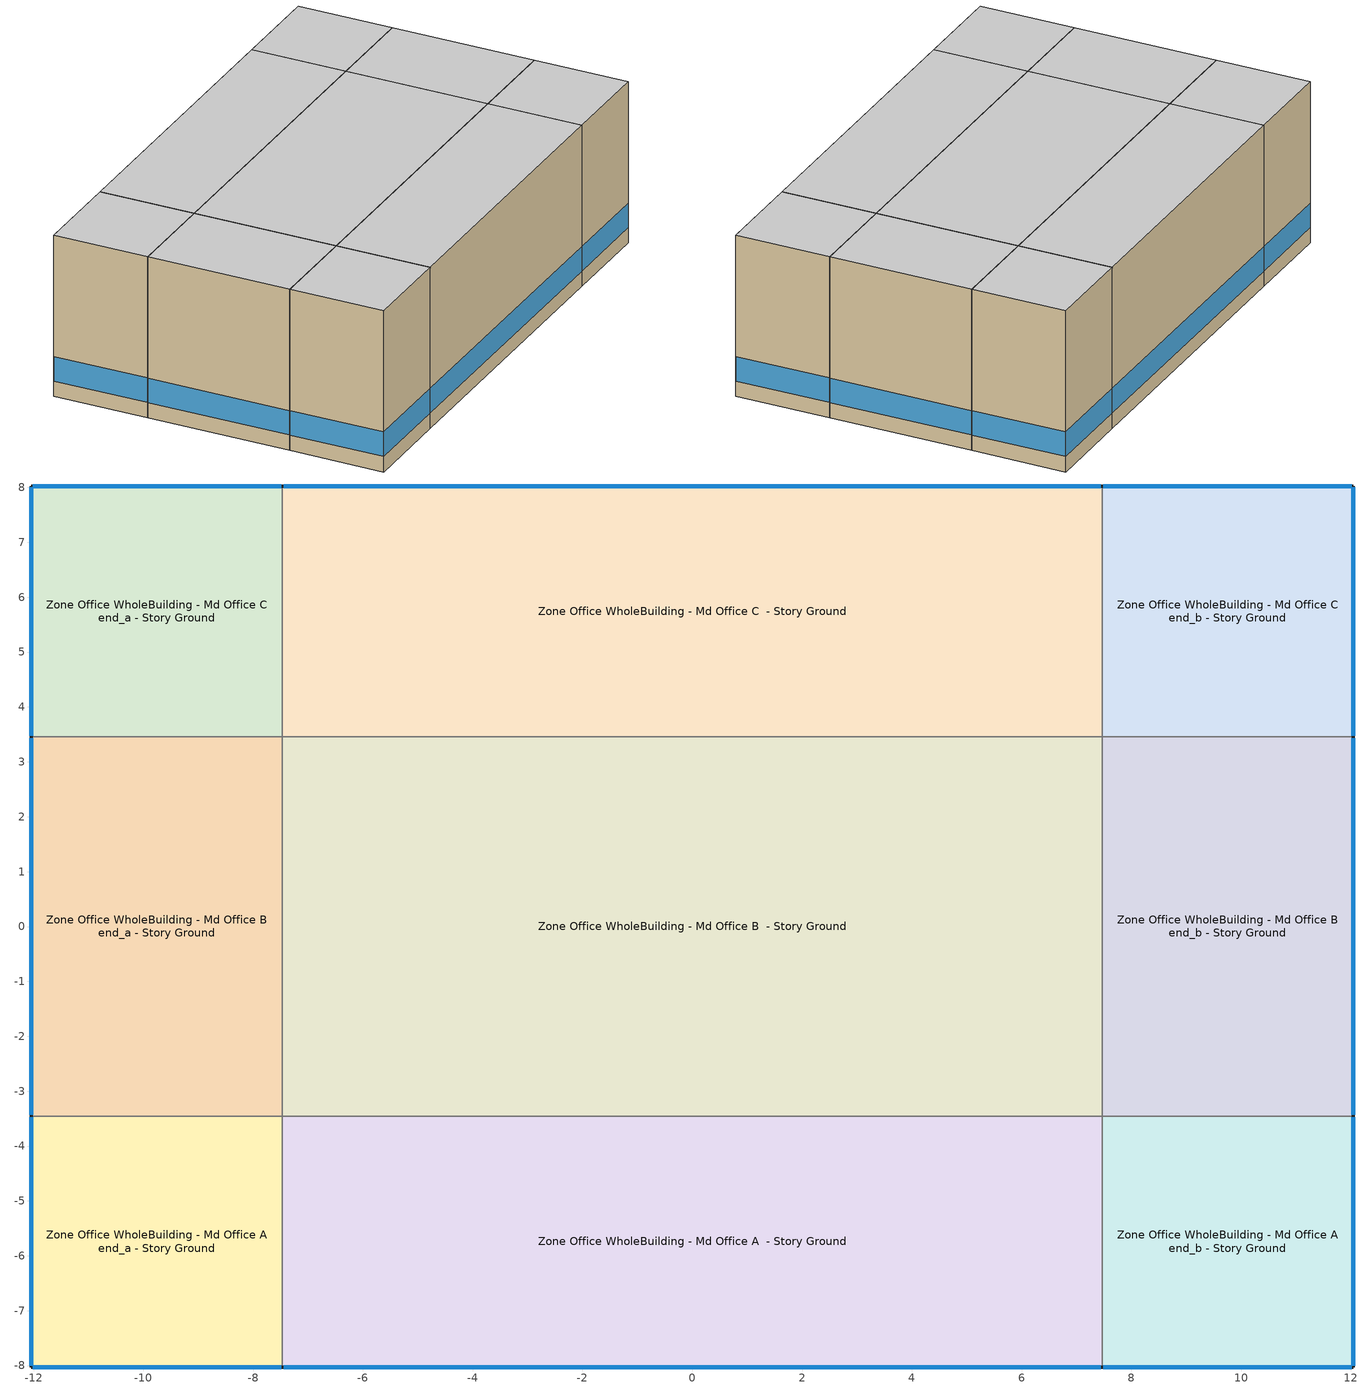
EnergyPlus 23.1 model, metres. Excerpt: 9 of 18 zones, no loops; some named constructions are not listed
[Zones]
Zone Office WholeBuilding - Md Office A  - Story Ground
 floor ground (Foundation F 075 Perim 1493 Area 6827): -7.47,-8.03 -7.47,-3.45 7.47,-3.45 7.47,-8.03 z0
 wall outside (Typical Insulated Exterior Mass Wall R-20.83): -7.47,-8.03 7.47,-8.03 z0:7.92
 wall to Zone Office WholeBuilding - Md Office A end_a - Story Ground (Typical Interior Wall): -7.47,-3.45 -7.47,-8.03 z0:7.92
 wall to Zone Office WholeBuilding - Md Office B  - Story Ground (Typical Interior Wall): 7.47,-3.45 -7.47,-3.45 z0:7.92
 wall to Zone Office WholeBuilding - Md Office A end_b - Story Ground (Typical Interior Wall): 7.47,-8.03 7.47,-3.45 z0:7.92
 window (U 0.68 SHGC 0.45 Simple Glazing Window U-0.68 SHGC 0.45): -7.44,-8.03 7.44,-8.03 z0.76:1.95
 ceiling to Zone Office WholeBuilding - Md Office A  - Story Top (Typical Interior Ceiling): 7.47,-8.03 7.47,-3.45 -7.47,-3.45 -7.47,-8.03 z7.92
Zone Office WholeBuilding - Md Office A end_a - Story Ground
 floor ground (Foundation F 075 Perim 914 Area 209): -12.04,-8.03 -12.04,-3.45 -7.47,-3.45 -7.47,-8.03 z0
 wall outside (Typical Insulated Exterior Mass Wall R-20.83): -12.04,-3.45 -12.04,-8.03 -7.47,-8.03 z0:7.92
 wall to Zone Office WholeBuilding - Md Office B end_a - Story Ground (Typical Interior Wall): -7.47,-3.45 -12.04,-3.45 z0:7.92
 window (U 0.68 SHGC 0.45 Simple Glazing Window U-0.68 SHGC 0.45): -12.04,-3.48 -12.04,-8 / -12.01,-8.03 -7.49,-8.03 z0.76:1.96
 ceiling to Zone Office WholeBuilding - Md Office A end_a - Story Top (Typical Interior Ceiling): -7.47,-8.03 -7.47,-3.45 -12.04,-3.45 -12.04,-8.03 z7.92
Zone Office WholeBuilding - Md Office A end_b - Story Ground
 floor ground (Foundation F 075 Perim 914 Area 209): 7.47,-8.03 7.47,-3.45 12.04,-3.45 12.04,-8.03 z0
 wall outside (Typical Insulated Exterior Mass Wall R-20.83): 7.47,-8.03 12.04,-8.03 12.04,-3.45 z0:7.92
 wall to Zone Office WholeBuilding - Md Office B end_b - Story Ground (Typical Interior Wall): 12.04,-3.45 7.47,-3.45 z0:7.92
 window (U 0.68 SHGC 0.45 Simple Glazing Window U-0.68 SHGC 0.45): 12.04,-8 12.04,-3.48 / 7.49,-8.03 12.01,-8.03 z0.76:1.96
 ceiling to Zone Office WholeBuilding - Md Office A end_b - Story Top (Typical Interior Ceiling): 12.04,-8.03 12.04,-3.45 7.47,-3.45 7.47,-8.03 z7.92
Zone Office WholeBuilding - Md Office B  - Story Ground
 floor ground (Foundation F 075 Perim 0 Area 10315): -7.47,-3.45 -7.47,3.45 7.47,3.45 7.47,-3.45 z0
 wall to Zone Office WholeBuilding - Md Office B end_a - Story Ground (Typical Interior Wall): -7.47,3.45 -7.47,-3.45 z0:7.92
 wall to Zone Office WholeBuilding - Md Office C  - Story Ground (Typical Interior Wall): 7.47,3.45 -7.47,3.45 z0:7.92
 wall to Zone Office WholeBuilding - Md Office B end_b - Story Ground (Typical Interior Wall): 7.47,-3.45 7.47,3.45 z0:7.92
 ceiling to Zone Office WholeBuilding - Md Office B  - Story Top (Typical Interior Ceiling): 7.47,-3.45 7.47,3.45 -7.47,3.45 -7.47,-3.45 z7.92
Zone Office WholeBuilding - Md Office B end_a - Story Ground
 floor ground (Foundation F 075 Perim 691 Area 3158): -12.04,-3.45 -12.04,3.45 -7.47,3.45 -7.47,-3.45 z0
 wall outside (Typical Insulated Exterior Mass Wall R-20.83): -12.04,3.45 -12.04,-3.45 z0:7.92
 wall to Zone Office WholeBuilding - Md Office C end_a - Story Ground (Typical Interior Wall): -7.47,3.45 -12.04,3.45 z0:7.92
 window (U 0.68 SHGC 0.45 Simple Glazing Window U-0.68 SHGC 0.45): -12.04,3.43 -12.04,-3.43 z0.76:1.96
 ceiling to Zone Office WholeBuilding - Md Office B end_a - Story Top (Typical Interior Ceiling): -7.47,-3.45 -7.47,3.45 -12.04,3.45 -12.04,-3.45 z7.92
Zone Office WholeBuilding - Md Office B end_b - Story Ground
 floor ground (Foundation F 075 Perim 691 Area 3158): 7.47,-3.45 7.47,3.45 12.04,3.45 12.04,-3.45 z0
 wall outside (Typical Insulated Exterior Mass Wall R-20.83): 12.04,-3.45 12.04,3.45 z0:7.92
 wall to Zone Office WholeBuilding - Md Office C end_b - Story Ground (Typical Interior Wall): 12.04,3.45 7.47,3.45 z0:7.92
 window (U 0.68 SHGC 0.45 Simple Glazing Window U-0.68 SHGC 0.45): 12.04,-3.43 12.04,3.43 z0.76:1.96
 ceiling to Zone Office WholeBuilding - Md Office B end_b - Story Top (Typical Interior Ceiling): 12.04,-3.45 12.04,3.45 7.47,3.45 7.47,-3.45 z7.92
Zone Office WholeBuilding - Md Office C  - Story Ground
 floor ground (Foundation F 075 Perim 1493 Area 6827): -7.47,3.45 -7.47,8.03 7.47,8.03 7.47,3.45 z0
 wall outside (Typical Insulated Exterior Mass Wall R-20.83): 7.47,8.03 -7.47,8.03 z0:7.92
 wall to Zone Office WholeBuilding - Md Office C end_a - Story Ground (Typical Interior Wall): -7.47,8.03 -7.47,3.45 z0:7.92
 wall to Zone Office WholeBuilding - Md Office C end_b - Story Ground (Typical Interior Wall): 7.47,3.45 7.47,8.03 z0:7.92
 window (U 0.68 SHGC 0.45 Simple Glazing Window U-0.68 SHGC 0.45): 7.44,8.03 -7.44,8.03 z0.76:1.95
 ceiling to Zone Office WholeBuilding - Md Office C  - Story Top (Typical Interior Ceiling): 7.47,3.45 7.47,8.03 -7.47,8.03 -7.47,3.45 z7.92
Zone Office WholeBuilding - Md Office C end_a - Story Ground
 floor ground (Foundation F 075 Perim 914 Area 209): -12.04,3.45 -12.04,8.03 -7.47,8.03 -7.47,3.45 z0
 wall outside (Typical Insulated Exterior Mass Wall R-20.83): -7.47,8.03 -12.04,8.03 -12.04,3.45 z0:7.92
 window (U 0.68 SHGC 0.45 Simple Glazing Window U-0.68 SHGC 0.45): -12.04,8 -12.04,3.48 / -7.49,8.03 -12.01,8.03 z0.76:1.96
 ceiling to Zone Office WholeBuilding - Md Office C end_a - Story Top (Typical Interior Ceiling): -7.47,3.45 -7.47,8.03 -12.04,8.03 -12.04,3.45 z7.92
Zone Office WholeBuilding - Md Office C end_b - Story Ground
 floor ground (Foundation F 075 Perim 914 Area 209): 7.47,3.45 7.47,8.03 12.04,8.03 12.04,3.45 z0
 wall outside (Typical Insulated Exterior Mass Wall R-20.83): 12.04,3.45 12.04,8.03 7.47,8.03 z0:7.92
 window (U 0.68 SHGC 0.45 Simple Glazing Window U-0.68 SHGC 0.45): 12.01,8.03 7.49,8.03 / 12.04,3.48 12.04,8 z0.76:1.96
 ceiling to Zone Office WholeBuilding - Md Office C end_b - Story Top (Typical Interior Ceiling): 12.04,3.45 12.04,8.03 7.47,8.03 7.47,3.45 z7.92
[Material]
100mm Normalweight concrete floor: Roughness=MediumSmooth; Thickness {m}=0.1016; Conductivity {W/m-K}=2.31; Density {kg/m3}=2322; Specific Heat {J/kg-K}=832; Thermal Absorptance=0.9; Solar Absorptance=0.7; Visible Absorptance=0.7
[Material:NoMass]
CP02 CARPET PAD: Roughness=VeryRough; Thermal Resistance {m2-K/W}=0.21648; Thermal Absorptance=0.9; Solar Absorptance=0.7; Visible Absorptance=0.8
[Construction]
Typical Interior Ceiling: CP02 CARPET PAD, 100mm Normalweight concrete floor
[Schedule:Day:Interval]
OfficeMedium BLDG_LIGHT_SCH_2013 Sun Day: Average, 06:00, 0.05, 18:00, 0.0431163, 24:00, 0.05
Schedule Day 6: Average, 00:10, 0.316186, 00:20, 0.287442, 00:30, 0.258698, 01:00, 0.258698, 01:10, 0.251512, 01:20, 0.244326, 01:30, 0.23714, 01:40, 0.229953, 01:50, 0.222767, 02:00, 0.215581, 02:10, 0.208395, 02:20, 0.201209, 02:30, 0.194023, 02:40, 0.186837, 02:50, 0.179651, 03:00, 0.172465, 03:30, 0.172465, 03:40, 0.158093, 03:50, 0.143721, 04:00, 0.129349, 04:10, 0.114977, 04:20, 0.100605, 04:30, 0.0862326, 04:40, 0.0790465, 04:50, 0.0718605, 05:00, 0.0646744, 05:10, 0.0574884, 05:20, 0.0503023, 05:30, 0.0431163, 05:40, 0.0442636, 05:50, 0.0454109, 06:00, 0.0465581, 06:10, 0.0477054, 06:20, 0.0488527, 06:30, 0.05, 20:30, 0.05, 20:40, 0.0583333, 20:50, 0.0666667, 21:00, 0.075, 21:10, 0.0833333, 21:20, 0.0916667, 21:30, 0.1, 21:40, 0.212682, 21:50, 0.325364, 22:00, 0.438047, 22:10, 0.550729, 22:20, 0.663411, 22:30, 0.776093, 22:40, 0.718605, 22:50, 0.661116, 23:00, 0.603628, 23:10, 0.54614, 23:20, 0.488651, 23:30, 0.431163, 23:40, 0.402419, 23:50, 0.373674, 24:00, 0.34493
OfficeMedium BLDG_LIGHT_SCH_2013 Sat Day: Average, 05:00, 0.05, 05:10, 0.0530194, 05:20, 0.0560388, 05:30, 0.0590581, 05:40, 0.0620775, 05:50, 0.0650969, 06:00, 0.0681163, 06:10, 0.0711357, 06:20, 0.074155, 06:30, 0.0771744, 06:40, 0.0801938, 06:50, 0.0832132, 07:00, 0.0862326, 07:10, 0.100605, 07:20, 0.114977, 07:30, 0.129349, 07:40, 0.143721, 07:50, 0.158093, 08:00, 0.172465, 08:10, 0.186837, 08:20, 0.201209, 08:30, 0.215581, 08:39, 0.229953, 08:49, 0.244326, 08:59, 0.258698, 09:00, 0.258698, 10:00, 0.258698, 10:09, 0.253308, 10:19, 0.247919, 10:29, 0.242529, 10:39, 0.23714, 10:49, 0.23175, 10:59, 0.22636, 11:09, 0.220971, 11:19, 0.215581, 11:29, 0.210192, 11:39, 0.204802, 11:49, 0.199413, 11:59, 0.194023, 12:09, 0.188634, 12:19, 0.183244, 12:29, 0.177855, 12:39, 0.172465, 12:49, 0.167076, 12:59, 0.161686, 13:09, 0.156297, 13:19, 0.150907, 13:29, 0.145517, 13:39, 0.140128, 13:49, 0.134738, 13:59, 0.129349, 14:00, 0.129349, 16:00, 0.129349, 16:10, 0.122163, 16:20, 0.114977, 16:30, 0.107791, 16:40, 0.100605, 16:50, 0.0934186, 17:00, 0.0862326, 17:10, 0.0790465, 17:20, 0.0718605, 17:30, 0.0646744, 17:40, 0.0574884, 17:50, 0.0503023, 18:00, 0.0431163, 18:10, 0.0436899, 18:20, 0.0442636, 18:30, 0.0448372, 18:40, 0.0454109, 18:50, 0.0459845, 19:00, 0.0465581, 19:10, 0.0471318, 19:20, 0.0477054, 19:30, 0.0482791, 19:40, 0.0488527, 19:50, 0.0494264, 20:00, 0.05, 24:00, 0.05
Schedule Day 80: No, 01:00, 0.258698, 02:00, 0.215581, 03:00, 0, 04:00, 0, 05:00, 0, 06:00, 0, 07:00, 0, 08:00, 0, 09:00, 0, 10:00, 0, 11:00, 0, 12:00, 0, 13:00, 0, 14:00, 0, 15:00, 0, 16:00, 0, 17:00, 0, 18:00, 0, 19:00, 0, 20:00, 0, 21:00, 0, 22:00, 0, 23:00, 0, 24:00, 0
Schedule Day 81: No, 01:00, 0, 02:00, 0, 03:00, 0.172465, 04:00, 0.129349, 05:00, 0.0646744, 06:00, 0.0465581, 07:00, 0.05, 08:00, 0.05, 09:00, 0.05, 10:00, 0.05, 11:00, 0.05, 12:00, 0.05, 13:00, 0.05, 14:00, 0.05, 15:00, 0.05, 16:00, 0.05, 17:00, 0.05, 18:00, 0.05, 19:00, 0.05, 20:00, 0.05, 21:00, 0.075, 22:00, 0.438047, 23:00, 0.603628, 24:00, 0.34493
OfficeMedium BLDG_LIGHT_SCH_2013 Summer Design Day; Clothing Schedule Default Winter Clothes; OfficeMedium BLDG_EQUIP_SCH_2013 Summer Design Day: No, 24:00, 1
OfficeMedium BLDG_LIGHT_SCH_2013 Winter Design Day; OfficeMedium BLDG_OCC_SCH Winter Design Day; Work Efficiency Schedule Default; OfficeMedium BLDG_EQUIP_SCH_2013 Winter Design Day: No, 24:00, 0
OfficeMedium BLDG_OCC_SCH Default: Average, 06:00, 0, 18:00, 0.05, 24:00, 0
Schedule Day 1: No, 05:00, 0.0402661, 06:00, 0.170751, 07:00, 0.297577, 08:00, 0.529279, 11:00, 0.960977, 12:00, 0.78659, 13:00, 0.602448, 16:00, 0.959757, 17:00, 0.428062, 18:00, 0.201238, 24:00, 0.0414856
OfficeMedium BLDG_OCC_SCH Sat Day: Average, 05:00, 0, 05:10, 0.00833333, 05:20, 0.0166667, 05:30, 0.025, 05:40, 0.0333333, 05:50, 0.0416667, 06:00, 0.05, 06:10, 0.0583333, 06:20, 0.0666667, 06:30, 0.075, 06:40, 0.0833333, 06:50, 0.0916667, 07:00, 0.1, 07:10, 0.116667, 07:20, 0.133333, 07:30, 0.15, 07:40, 0.166667, 07:50, 0.183333, 08:00, 0.2, 08:10, 0.216667, 08:20, 0.233333, 08:30, 0.25, 08:39, 0.266667, 08:49, 0.283333, 08:59, 0.3, 09:00, 0.3, 10:00, 0.3, 10:09, 0.291667, 10:19, 0.283333, 10:29, 0.275, 10:39, 0.266667, 10:49, 0.258333, 10:59, 0.25, 11:09, 0.241667, 11:19, 0.233333, 11:29, 0.225, 11:39, 0.216667, 11:49, 0.208333, 11:59, 0.2, 12:09, 0.191667, 12:19, 0.183333, 12:29, 0.175, 12:39, 0.166667, 12:49, 0.158333, 12:59, 0.15, 13:09, 0.141667, 13:19, 0.133333, 13:29, 0.125, 13:39, 0.116667, 13:49, 0.108333, 13:59, 0.1, 14:00, 0.1, 16:00, 0.1, 16:10, 0.0958333, 16:20, 0.0916667, 16:30, 0.0875, 16:40, 0.0833333, 16:50, 0.0791667, 17:00, 0.075, 17:10, 0.0708333, 17:20, 0.0666667, 17:30, 0.0625, 17:40, 0.0583333, 17:50, 0.0541667, 18:00, 0.05, 18:10, 0.0458333, 18:20, 0.0416667, 18:30, 0.0375, 18:40, 0.0333333, 18:50, 0.0291667, 19:00, 0.025, 19:10, 0.0208333, 19:20, 0.0166667, 19:30, 0.0125, 19:40, 0.00833333, 19:50, 0.00416667, 20:00, 0, 24:00, 0
OfficeMedium BLDG_OCC_SCH Summer Design Day: No, 06:00, 0, 22:00, 1, 24:00, 0.05
autogen OfficeMedium ACTIVITY_SCH 1_day_sch; OfficeMedium ACTIVITY_SCH Default; autogen OfficeMedium ACTIVITY_SCH 0_day_sch: Average, 24:00, 120
OfficeMedium ACTIVITY_SCH Summer Design Day; OfficeMedium ACTIVITY_SCH Winter Design Day: No, 24:00, 120
Schedule Day 98; Schedule Day 99; Schedule Day 50: No, 01:00, 0, 02:00, 0, 03:00, 0, 04:00, 0, 05:00, 0, 06:00, 0, 07:00, 0, 08:00, 0, 09:00, 0, 10:00, 0, 11:00, 0, 12:00, 0, 13:00, 0, 14:00, 0, 15:00, 0, 16:00, 0, 17:00, 0, 18:00, 0, 19:00, 0, 20:00, 0, 21:00, 0, 22:00, 0, 23:00, 0, 24:00, 0
Schedule Day 90: No, 01:00, 1, 02:00, 1, 03:00, 0, 04:00, 0, 05:00, 0, 06:00, 0, 07:00, 0, 08:00, 0, 09:00, 0, 10:00, 0, 11:00, 0, 12:00, 0, 13:00, 0, 14:00, 0, 15:00, 0, 16:00, 0, 17:00, 0, 18:00, 0, 19:00, 0, 20:00, 0, 21:00, 0, 22:00, 0, 23:00, 0, 24:00, 0
Schedule Day 91: No, 01:00, 0, 02:00, 0, 03:00, 1, 04:00, 1, 05:00, 1, 06:00, 1, 07:00, 1, 08:00, 1, 09:00, 1, 10:00, 1, 11:00, 1, 12:00, 1, 13:00, 1, 14:00, 1, 15:00, 1, 16:00, 1, 17:00, 1, 18:00, 1, 19:00, 1, 20:00, 1, 21:00, 1, 22:00, 1, 23:00, 1, 24:00, 1
Air Velocity Schedule Default: No, 24:00, 0.2
Schedule Day 62: No, 01:00, 0.2, 02:00, 0.2, 03:00, 0, 04:00, 0, 05:00, 0, 06:00, 0, 07:00, 0, 08:00, 0, 09:00, 0, 10:00, 0, 11:00, 0, 12:00, 0, 13:00, 0, 14:00, 0, 15:00, 0, 16:00, 0, 17:00, 0, 18:00, 0, 19:00, 0, 20:00, 0, 21:00, 0, 22:00, 0, 23:00, 0, 24:00, 0
Schedule Day 63: No, 01:00, 0, 02:00, 0, 03:00, 0.2, 04:00, 0.2, 05:00, 0.2, 06:00, 0.2, 07:00, 0.2, 08:00, 0.2, 09:00, 0.2, 10:00, 0.2, 11:00, 0.2, 12:00, 0.2, 13:00, 0.2, 14:00, 0.2, 15:00, 0.2, 16:00, 0.2, 17:00, 0.2, 18:00, 0.2, 19:00, 0.2, 20:00, 0.2, 21:00, 0.2, 22:00, 0.2, 23:00, 0.2, 24:00, 0.2
OfficeMedium BLDG_EQUIP_SCH_2013 Sun Day: Average, 06:00, 0.230755, 18:00, 0.288107, 24:00, 0.230755
Schedule Day 9: Average, 00:05, 0.434184, 00:15, 0.413004, 00:25, 0.391825, 00:30, 0.381235, 04:00, 0.381235, 04:10, 0.380359, 04:20, 0.379483, 04:30, 0.378608, 04:40, 0.377732, 04:50, 0.376856, 05:00, 0.37598, 05:10, 0.375105, 05:20, 0.374229, 05:30, 0.373353, 05:40, 0.372478, 05:50, 0.371602, 06:00, 0.370726, 06:10, 0.36985, 06:20, 0.368975, 06:30, 0.368099, 06:40, 0.367223, 06:50, 0.366347, 07:00, 0.365472, 07:10, 0.364596, 07:20, 0.36372, 07:30, 0.362845, 07:40, 0.361969, 07:50, 0.361093, 08:00, 0.360217, 08:10, 0.359342, 08:20, 0.358466, 08:30, 0.35759, 08:40, 0.356714, 08:50, 0.355839, 09:00, 0.354963, 09:10, 0.354087, 09:20, 0.353212, 09:30, 0.352336, 09:40, 0.35146, 09:50, 0.350584, 10:00, 0.349709, 10:09, 0.348833, 10:19, 0.347957, 10:29, 0.347081, 10:39, 0.346206, 10:49, 0.34533, 10:59, 0.344454, 11:09, 0.343579, 11:19, 0.342703, 11:29, 0.341827, 11:39, 0.340951, 11:49, 0.340076, 11:59, 0.3392, 12:09, 0.338324, 12:19, 0.337449, 12:29, 0.336573, 12:39, 0.335697, 12:49, 0.334821, 12:59, 0.333946, 13:09, 0.33307, 13:19, 0.332194, 13:29, 0.331318, 13:39, 0.330443, 13:49, 0.329567, 13:59, 0.328691, 14:09, 0.327816, 14:19, 0.32694, 14:29, 0.326064, 14:39, 0.325188, 14:49, 0.324313, 14:59, 0.323437, 15:09, 0.322561, 15:19, 0.321685, 15:29, 0.32081, 15:39, 0.319934, 15:49, 0.319058, 15:59, 0.318183, 16:09, 0.317307, 16:19, 0.316431, 16:29, 0.315555, 16:39, 0.31468, 16:49, 0.313804, 16:59, 0.312928, 17:09, 0.312052, 17:19, 0.311177, 17:29, 0.310301, 17:39, 0.309425, 17:49, 0.30855, 17:59, 0.307674, 18:00, 0.307674, 21:00, 0.307674, 21:10, 0.313804, 21:20, 0.319934, 21:30, 0.326064, 21:40, 0.332194, 21:50, 0.338324, 22:00, 0.344454, 22:10, 0.350584, 22:20, 0.356714, 22:30, 0.362845, 22:40, 0.368975, 22:50, 0.375105, 23:00, 0.381235, 23:10, 0.487133, 23:20, 0.593032, 23:30, 0.69893, 23:40, 0.804829, 23:45, 0.857778, 23:55, 0.455364, 24:00, 0.434184
OfficeMedium BLDG_EQUIP_SCH_2013 Sat Day: Average, 05:00, 0.230755, 05:10, 0.243295, 05:20, 0.255835, 05:30, 0.268375, 05:40, 0.280915, 05:50, 0.293455, 06:00, 0.305995, 06:10, 0.318535, 06:20, 0.331075, 06:30, 0.343615, 06:40, 0.356155, 06:50, 0.368695, 07:00, 0.381235, 07:10, 0.389177, 07:20, 0.39712, 07:30, 0.405062, 07:40, 0.413004, 07:50, 0.420947, 08:00, 0.428889, 08:10, 0.436832, 08:20, 0.444774, 08:30, 0.452716, 08:39, 0.460659, 08:49, 0.468601, 08:59, 0.476543, 09:00, 0.476543, 10:00, 0.476543, 10:09, 0.470587, 10:19, 0.46463, 10:29, 0.458673, 10:39, 0.452716, 10:49, 0.44676, 10:59, 0.440803, 11:09, 0.434846, 11:19, 0.428889, 11:29, 0.422932, 11:39, 0.416976, 11:49, 0.411019, 11:59, 0.405062, 12:09, 0.399105, 12:19, 0.393148, 12:29, 0.387192, 12:39, 0.381235, 12:49, 0.375278, 12:59, 0.369321, 13:09, 0.363364, 13:19, 0.357408, 13:29, 0.351451, 13:39, 0.345494, 13:49, 0.339537, 13:59, 0.33358, 14:00, 0.33358, 16:00, 0.33358, 16:10, 0.329609, 16:20, 0.325638, 16:30, 0.321667, 16:40, 0.317696, 16:50, 0.313724, 17:00, 0.309753, 17:10, 0.305782, 17:20, 0.301811, 17:30, 0.29784, 17:40, 0.293868, 17:50, 0.289897, 18:00, 0.285926, 18:10, 0.281329, 18:20, 0.276731, 18:30, 0.272133, 18:40, 0.267536, 18:50, 0.262938, 19:00, 0.258341, 19:10, 0.253743, 19:20, 0.249146, 19:30, 0.244548, 19:40, 0.239951, 19:50, 0.235353, 20:00, 0.230755, 24:00, 0.230755
Schedule Day 100: No, 01:00, 0.381235, 02:00, 0.381235, 03:00, 0, 04:00, 0, 05:00, 0, 06:00, 0, 07:00, 0, 08:00, 0, 09:00, 0, 10:00, 0, 11:00, 0, 12:00, 0, 13:00, 0, 14:00, 0, 15:00, 0, 16:00, 0, 17:00, 0, 18:00, 0, 19:00, 0, 20:00, 0, 21:00, 0, 22:00, 0, 23:00, 0, 24:00, 0
Schedule Day 101: No, 01:00, 0, 02:00, 0, 03:00, 0.381235, 04:00, 0.381235, 05:00, 0.37598, 06:00, 0.370726, 07:00, 0.365472, 08:00, 0.360217, 09:00, 0.354963, 10:00, 0.349709, 11:00, 0.344367, 12:00, 0.339112, 13:00, 0.333858, 14:00, 0.328604, 15:00, 0.323349, 16:00, 0.318095, 17:00, 0.312841, 18:00, 0.307674, 19:00, 0.307674, 20:00, 0.307674, 21:00, 0.307674, 22:00, 0.344454, 23:00, 0.381235, 24:00, 0.434184
OfficeSmall Exterior_lighting_schedule_a Default; OfficeSmall Exterior_lighting_schedule_a Summer Design Day; OfficeSmall Exterior_lighting_schedule_a Winter Design Day: No, 06:00, 0, 24:00, 1
OfficeSmall Exterior_lighting_schedule_b Default; OfficeSmall Exterior_lighting_schedule_b Summer Design Day; OfficeSmall Exterior_lighting_schedule_b Winter Design Day: No, 06:00, 0.7, 24:00, 1
Schedule Day 51: No, 01:00, 0, 02:00, 0, 03:00, 0, 04:00, 0, 05:00, 0, 06:00, 0, 07:00, 1, 08:00, 1, 09:00, 1, 10:00, 1, 11:00, 1, 12:00, 1, 13:00, 1, 14:00, 1, 15:00, 1, 16:00, 1, 17:00, 1, 18:00, 1, 19:00, 1, 20:00, 1, 21:00, 1, 22:00, 1, 23:00, 1, 24:00, 1
Schedule Day 82: No, 01:00, 0.7, 02:00, 0.7, 03:00, 0, 04:00, 0, 05:00, 0, 06:00, 0, 07:00, 0, 08:00, 0, 09:00, 0, 10:00, 0, 11:00, 0, 12:00, 0, 13:00, 0, 14:00, 0, 15:00, 0, 16:00, 0, 17:00, 0, 18:00, 0, 19:00, 0, 20:00, 0, 21:00, 0, 22:00, 0, 23:00, 0, 24:00, 0
Schedule Day 83: No, 01:00, 0, 02:00, 0, 03:00, 0.7, 04:00, 0.7, 05:00, 0.7, 06:00, 0.7, 07:00, 1, 08:00, 1, 09:00, 1, 10:00, 1, 11:00, 1, 12:00, 1, 13:00, 1, 14:00, 1, 15:00, 1, 16:00, 1, 17:00, 1, 18:00, 1, 19:00, 1, 20:00, 1, 21:00, 1, 22:00, 1, 23:00, 1, 24:00, 1
[Schedule:Week:Daily]
OfficeMedium BLDG_LIGHT_SCH_2013 Week Rule - Jan1-May27; OfficeMedium BLDG_LIGHT_SCH_2013 Week Rule - Jun4-Dec31: OfficeMedium BLDG_LIGHT_SCH_2013 Sun Day, Schedule Day 6, Schedule Day 6, Schedule Day 6, Schedule Day 6, Schedule Day 6, OfficeMedium BLDG_LIGHT_SCH_2013 Sat Day, Schedule Day 6, OfficeMedium BLDG_LIGHT_SCH_2013 Summer Design Day, OfficeMedium BLDG_LIGHT_SCH_2013 Winter Design Day, Schedule Day 6, Schedule Day 6
OfficeMedium BLDG_LIGHT_SCH_2013 Week Rule - May28-Jun3: OfficeMedium BLDG_LIGHT_SCH_2013 Sun Day, Schedule Day 6, Schedule Day 6, Schedule Day 6, Schedule Day 80, Schedule Day 81, OfficeMedium BLDG_LIGHT_SCH_2013 Sat Day, Schedule Day 6, OfficeMedium BLDG_LIGHT_SCH_2013 Summer Design Day, OfficeMedium BLDG_LIGHT_SCH_2013 Winter Design Day, Schedule Day 6, Schedule Day 6
OfficeMedium BLDG_OCC_SCH Week Rule - Jan1-Dec31: OfficeMedium BLDG_OCC_SCH Default, Schedule Day 1, Schedule Day 1, Schedule Day 1, Schedule Day 1, Schedule Day 1, OfficeMedium BLDG_OCC_SCH Sat Day, OfficeMedium BLDG_OCC_SCH Default, OfficeMedium BLDG_OCC_SCH Summer Design Day, OfficeMedium BLDG_OCC_SCH Winter Design Day, OfficeMedium BLDG_OCC_SCH Default, OfficeMedium BLDG_OCC_SCH Default
OfficeMedium ACTIVITY_SCH Week Rule - Jan1-Dec31: autogen OfficeMedium ACTIVITY_SCH 1_day_sch, OfficeMedium ACTIVITY_SCH Default, OfficeMedium ACTIVITY_SCH Default, OfficeMedium ACTIVITY_SCH Default, OfficeMedium ACTIVITY_SCH Default, OfficeMedium ACTIVITY_SCH Default, autogen OfficeMedium ACTIVITY_SCH 0_day_sch, OfficeMedium ACTIVITY_SCH Default, OfficeMedium ACTIVITY_SCH Summer Design Day, OfficeMedium ACTIVITY_SCH Winter Design Day, OfficeMedium ACTIVITY_SCH Default, OfficeMedium ACTIVITY_SCH Default
Work Efficiency Schedule Week Rule - Jan1-May27; Work Efficiency Schedule Week Rule - Jun4-Dec31: Work Efficiency Schedule Default, Work Efficiency Schedule Default, Work Efficiency Schedule Default, Work Efficiency Schedule Default, Work Efficiency Schedule Default, Work Efficiency Schedule Default, Work Efficiency Schedule Default, Work Efficiency Schedule Default, Work Efficiency Schedule Default, Work Efficiency Schedule Default, Work Efficiency Schedule Default, Work Efficiency Schedule Default
Work Efficiency Schedule Week Rule - May28-Jun3: Work Efficiency Schedule Default, Work Efficiency Schedule Default, Work Efficiency Schedule Default, Work Efficiency Schedule Default, Schedule Day 98, Schedule Day 99, Work Efficiency Schedule Default, Work Efficiency Schedule Default, Work Efficiency Schedule Default, Work Efficiency Schedule Default, Work Efficiency Schedule Default, Work Efficiency Schedule Default
Clothing Schedule Week Rule - Jan1-May27; Clothing Schedule Week Rule - Jun4-Dec31: Clothing Schedule Default Winter Clothes, Clothing Schedule Default Winter Clothes, Clothing Schedule Default Winter Clothes, Clothing Schedule Default Winter Clothes, Clothing Schedule Default Winter Clothes, Clothing Schedule Default Winter Clothes, Clothing Schedule Default Winter Clothes, Clothing Schedule Default Winter Clothes, Clothing Schedule Default Winter Clothes, Clothing Schedule Default Winter Clothes, Clothing Schedule Default Winter Clothes, Clothing Schedule Default Winter Clothes
Clothing Schedule Week Rule - May28-Jun3: Clothing Schedule Default Winter Clothes, Clothing Schedule Default Winter Clothes, Clothing Schedule Default Winter Clothes, Clothing Schedule Default Winter Clothes, Schedule Day 90, Schedule Day 91, Clothing Schedule Default Winter Clothes, Clothing Schedule Default Winter Clothes, Clothing Schedule Default Winter Clothes, Clothing Schedule Default Winter Clothes, Clothing Schedule Default Winter Clothes, Clothing Schedule Default Winter Clothes
Air Velocity Schedule Week Rule - Jan1-May27; Air Velocity Schedule Week Rule - Jun4-Dec31: Air Velocity Schedule Default, Air Velocity Schedule Default, Air Velocity Schedule Default, Air Velocity Schedule Default, Air Velocity Schedule Default, Air Velocity Schedule Default, Air Velocity Schedule Default, Air Velocity Schedule Default, Air Velocity Schedule Default, Air Velocity Schedule Default, Air Velocity Schedule Default, Air Velocity Schedule Default
Air Velocity Schedule Week Rule - May28-Jun3: Air Velocity Schedule Default, Air Velocity Schedule Default, Air Velocity Schedule Default, Air Velocity Schedule Default, Schedule Day 62, Schedule Day 63, Air Velocity Schedule Default, Air Velocity Schedule Default, Air Velocity Schedule Default, Air Velocity Schedule Default, Air Velocity Schedule Default, Air Velocity Schedule Default
OfficeMedium BLDG_EQUIP_SCH_2013 Week Rule - Jan1-May27; OfficeMedium BLDG_EQUIP_SCH_2013 Week Rule - Jun4-Dec31: OfficeMedium BLDG_EQUIP_SCH_2013 Sun Day, Schedule Day 9, Schedule Day 9, Schedule Day 9, Schedule Day 9, Schedule Day 9, OfficeMedium BLDG_EQUIP_SCH_2013 Sat Day, Schedule Day 9, OfficeMedium BLDG_EQUIP_SCH_2013 Summer Design Day, OfficeMedium BLDG_EQUIP_SCH_2013 Winter Design Day, Schedule Day 9, Schedule Day 9
OfficeMedium BLDG_EQUIP_SCH_2013 Week Rule - May28-Jun3: OfficeMedium BLDG_EQUIP_SCH_2013 Sun Day, Schedule Day 9, Schedule Day 9, Schedule Day 9, Schedule Day 100, Schedule Day 101, OfficeMedium BLDG_EQUIP_SCH_2013 Sat Day, Schedule Day 9, OfficeMedium BLDG_EQUIP_SCH_2013 Summer Design Day, OfficeMedium BLDG_EQUIP_SCH_2013 Winter Design Day, Schedule Day 9, Schedule Day 9
OfficeSmall Exterior_lighting_schedule_a Week Rule - Jan1-May27; OfficeSmall Exterior_lighting_schedule_a Week Rule - Jun4-Dec31: OfficeSmall Exterior_lighting_schedule_a Default, OfficeSmall Exterior_lighting_schedule_a Default, OfficeSmall Exterior_lighting_schedule_a Default, OfficeSmall Exterior_lighting_schedule_a Default, OfficeSmall Exterior_lighting_schedule_a Default, OfficeSmall Exterior_lighting_schedule_a Default, OfficeSmall Exterior_lighting_schedule_a Default, OfficeSmall Exterior_lighting_schedule_a Default, OfficeSmall Exterior_lighting_schedule_a Summer Design Day, OfficeSmall Exterior_lighting_schedule_a Winter Design Day, OfficeSmall Exterior_lighting_schedule_a Default, OfficeSmall Exterior_lighting_schedule_a Default
OfficeSmall Exterior_lighting_schedule_a Week Rule - May28-Jun3: OfficeSmall Exterior_lighting_schedule_a Default, OfficeSmall Exterior_lighting_schedule_a Default, OfficeSmall Exterior_lighting_schedule_a Default, OfficeSmall Exterior_lighting_schedule_a Default, Schedule Day 50, Schedule Day 51, OfficeSmall Exterior_lighting_schedule_a Default, OfficeSmall Exterior_lighting_schedule_a Default, OfficeSmall Exterior_lighting_schedule_a Summer Design Day, OfficeSmall Exterior_lighting_schedule_a Winter Design Day, OfficeSmall Exterior_lighting_schedule_a Default, OfficeSmall Exterior_lighting_schedule_a Default
OfficeSmall Exterior_lighting_schedule_b Week Rule - Jan1-May27; OfficeSmall Exterior_lighting_schedule_b Week Rule - Jun4-Dec31: OfficeSmall Exterior_lighting_schedule_b Default, OfficeSmall Exterior_lighting_schedule_b Default, OfficeSmall Exterior_lighting_schedule_b Default, OfficeSmall Exterior_lighting_schedule_b Default, OfficeSmall Exterior_lighting_schedule_b Default, OfficeSmall Exterior_lighting_schedule_b Default, OfficeSmall Exterior_lighting_schedule_b Default, OfficeSmall Exterior_lighting_schedule_b Default, OfficeSmall Exterior_lighting_schedule_b Summer Design Day, OfficeSmall Exterior_lighting_schedule_b Winter Design Day, OfficeSmall Exterior_lighting_schedule_b Default, OfficeSmall Exterior_lighting_schedule_b Default
OfficeSmall Exterior_lighting_schedule_b Week Rule - May28-Jun3: OfficeSmall Exterior_lighting_schedule_b Default, OfficeSmall Exterior_lighting_schedule_b Default, OfficeSmall Exterior_lighting_schedule_b Default, OfficeSmall Exterior_lighting_schedule_b Default, Schedule Day 82, Schedule Day 83, OfficeSmall Exterior_lighting_schedule_b Default, OfficeSmall Exterior_lighting_schedule_b Default, OfficeSmall Exterior_lighting_schedule_b Summer Design Day, OfficeSmall Exterior_lighting_schedule_b Winter Design Day, OfficeSmall Exterior_lighting_schedule_b Default, OfficeSmall Exterior_lighting_schedule_b Default
[Schedule:Year]
OfficeMedium BLDG_EQUIP_SCH_2013: OfficeMedium BLDG_EQUIP_SCH_2013 Week Rule - Jan1-May27, 1, 1, 5, 27, OfficeMedium BLDG_EQUIP_SCH_2013 Week Rule - May28-Jun3, 5, 28, 6, 3, OfficeMedium BLDG_EQUIP_SCH_2013 Week Rule - Jun4-Dec31, 6, 4, 12, 31
